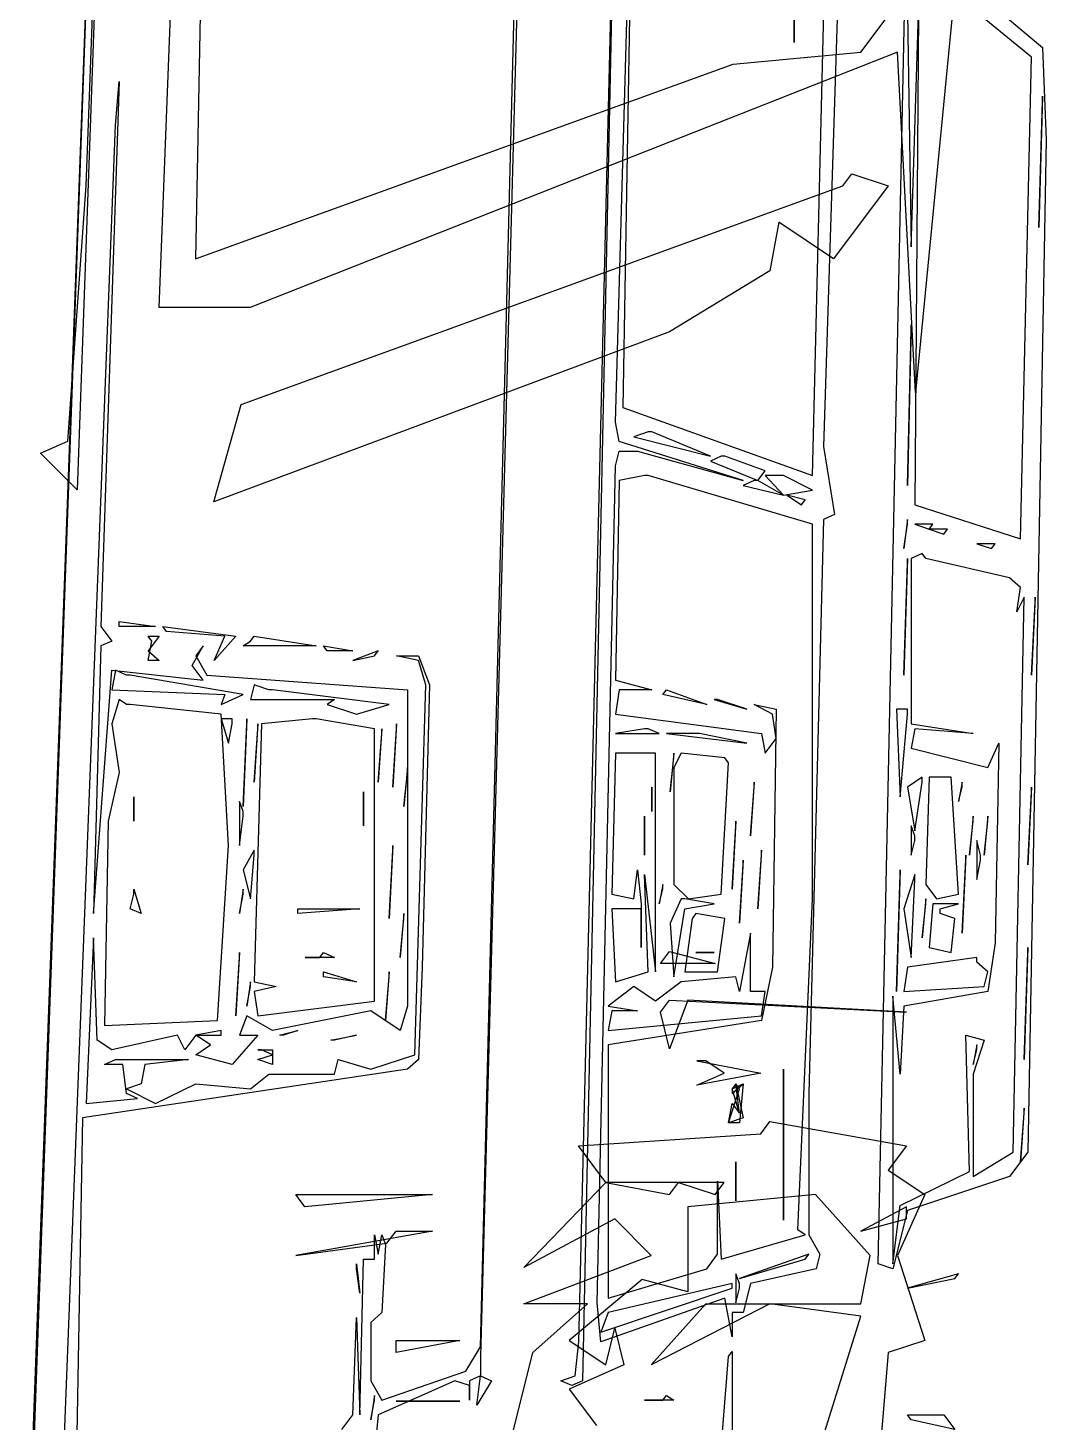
# Model space of a CAD drawing. Extents: x 10 to 24926, y 26 to 24942.
# Drawn here: x 88 to 2812, y 2480 to 6211 of the extents above; entities that cross this region are included whole.
import ezdxf

# ---------------------------------------------------------------- set-up
doc = ezdxf.new("R2010")
doc.units = 0

msp = doc.modelspace()

# ---------------------------------------------------------------- linework, layer by layer
for p, q in [((804.8487, 21072.4031, 1560.9187), (219.5042, 4975.4285, 7999.7086)), ((243.8936, 5788.407, 7674.5172), (804.8487, 21039.884, 1573.9264)), ((439.0084, 5463.2156, 7804.5938), (804.8487, 14861.2473, 4045.3811)), ((322.2656, 8437.5, 625), (87.8906, 1992.1875, 3203.125)), ((97.6562, 2317.7083, 3072.9167), (322.2656, 8424.4792, 630.2083)), ((585.3445, 8227.3426, 6698.943), (536.5658, 5593.2922, 7752.5631)), ((1425.7812, 7356.7708, 1057.2917), (1298.8281, 2656.25, 2937.5)), ((1298.8281, 2682.2917, 2927.0833), (1416.0156, 7330.7292, 1067.7083)), ((1669.9219, 7200.5208, 1119.7917), (1572.2656, 2591.1458, 2963.5417)), ((1562.5, 2695.3125, 2921.875), (1669.9219, 7187.5, 1125)), ((1660.1562, 5156.25, 1937.5), (1708.9844, 6875, 1250)), ((1708.9844, 6875, 1250), (1679.6875, 5195.3125, 1921.875)), ((2187.5, 5013.0208, 1994.7917), (2226.5625, 6614.5833, 1354.1667)), ((2265.625, 6627.6042, 1348.9583), (2216.7969, 5091.1458, 1963.5417)), ((2363.2812, 2903.6458, 2838.5417), (2441.4062, 6601.5625, 1359.375)), ((2460.9375, 6445.3125, 1421.875), (2802.7344, 6158.8542, 1536.4583)), ((2773.4375, 6132.8125, 1546.875), (2470.7031, 6380.2083, 1447.9167)), ((2138.6719, 6354.1667, 1458.3333), (2138.6719, 6171.875, 1531.25)), ((2138.6719, 6171.875, 1531.25), (2138.6719, 6341.1458, 1463.5417)), ((2316.9888, 6146.1176, 7531.433), (2390.1568, 6243.675, 7492.41)), ((2441.4062, 6250, 1500), (2451.1719, 5625, 1750)), ((2451.1719, 5625, 1750), (2470.7031, 6250, 1500)), ((2470.7031, 6250, 1500), (2460.9375, 4934.8958, 2026.0417)), ((2560.8823, 6243.675, 7492.41), (2463.3249, 5235.5816, 7895.6473)), ((2802.7344, 6158.8542, 1536.4583), (2812.5, 5911.4583, 1635.4167)), ((2414.5462, 6146.1176, 7531.433), (682.902, 5463.2156, 7804.5938)), ((1975.5378, 6113.5984, 7544.4406), (2316.9888, 6146.1176, 7531.433)), ((2463.3249, 5235.5816, 7895.6473), (2414.5462, 6146.1176, 7531.433)), ((2744.1406, 4843.75, 2062.5), (2773.4375, 6132.8125, 1546.875)), ((536.5658, 5593.2922, 7752.5631), (1975.5378, 6113.5984, 7544.4406)), ((332.0312, 6067.7083, 1572.9167), (283.2031, 4609.375, 2156.25)), ((322.2656, 5950.5208, 1619.7917), (332.0312, 6067.7083, 1572.9167)), ((2802.7344, 6028.6458, 1588.5417), (2792.9688, 5677.0833, 1729.1667)), ((2792.9688, 5677.0833, 1729.1667), (2802.7344, 6015.625, 1593.75)), ((2802.7344, 6015.625, 1593.75), (2802.7344, 6028.6458, 1588.5417)), ((175.7812, 2187.5, 3125), (322.2656, 5950.5208, 1619.7917)), ((2812.5, 5911.4583, 1635.4167), (2763.6719, 3203.125, 2718.75)), ((2268.2101, 5788.407, 7674.5172), (2292.5994, 5820.9262, 7661.5095)), ((2292.5994, 5820.9262, 7661.5095), (2390.1568, 5788.407, 7674.5172)), ((195.1148, 5105.5051, 7947.678), (243.8936, 5788.407, 7674.5172)), ((658.5126, 5203.0625, 7908.655), (2268.2101, 5788.407, 7674.5172)), ((2390.1568, 5788.407, 7674.5172), (2243.8207, 5593.2922, 7752.5631)), ((2097.4846, 5690.8496, 7713.5402), (2073.0952, 5560.773, 7765.5708)), ((2243.8207, 5593.2922, 7752.5631), (2097.4846, 5690.8496, 7713.5402)), ((2073.0952, 5560.773, 7765.5708), (1804.8123, 5398.1773, 7830.6091)), ((682.902, 5463.2156, 7804.5938), (439.0084, 5463.2156, 7804.5938)), ((2451.1719, 5416.6667, 1833.3333), (2441.4062, 4986.9792, 2005.2083)), ((2451.1719, 5403.6458, 1838.5417), (2451.1719, 5416.6667, 1833.3333)), ((1804.8123, 5398.1773, 7830.6091), (585.3445, 4942.9094, 8012.7162)), ((2441.4062, 4986.9792, 2005.2083), (2451.1719, 5403.6458, 1838.5417)), ((585.3445, 4942.9094, 8012.7162), (658.5126, 5203.0625, 7908.655)), ((1679.6875, 5195.3125, 1921.875), (2187.5, 5013.0208, 1994.7917)), ((1669.9219, 5104.1667, 1958.3333), (1660.1562, 5156.25, 1937.5)), ((1748.0469, 5130.2083, 1947.9167), (1708.9844, 5117.1875, 1953.125)), ((1708.9844, 5117.1875, 1953.125), (1914.0625, 5065.1042, 1973.9583)), ((1757.8125, 5130.2083, 1947.9167), (1748.0469, 5130.2083, 1947.9167)), ((1914.0625, 5065.1042, 1973.9583), (1757.8125, 5130.2083, 1947.9167)), ((121.9468, 5072.9859, 7960.6856), (195.1148, 5105.5051, 7947.678)), ((1660.1562, 5039.0625, 1984.375), (1669.9219, 5078.125, 1968.75)), ((2001.9531, 5000, 2000), (1669.9219, 5104.1667, 1958.3333)), ((1669.9219, 5078.125, 1968.75), (1718.75, 5078.125, 1968.75)), ((1718.75, 5078.125, 1968.75), (2001.9531, 5000, 2000)), ((2216.7969, 5091.1458, 1963.5417), (2246.0938, 4908.8542, 2036.4583)), ((219.5042, 4975.4285, 7999.7086), (121.9468, 5072.9859, 7960.6856)), ((1611.3281, 2799.4792, 2880.2083), (1660.1562, 5039.0625, 1984.375)), ((1943.3594, 5065.1042, 1973.9583), (1914.0625, 5052.0833, 1979.1667)), ((1914.0625, 5052.0833, 1979.1667), (2041.0156, 5000, 2000)), ((1953.125, 5065.1042, 1973.9583), (1943.3594, 5065.1042, 1973.9583)), ((2060.5469, 5026.0417, 1989.5833), (1953.125, 5065.1042, 1973.9583)), ((1669.9219, 5000, 2000), (1660.1562, 4466.1458, 2213.5417)), ((1738.2812, 5013.0208, 1994.7917), (1669.9219, 5000, 2000)), ((1748.0469, 5013.0208, 1994.7917), (1738.2812, 5013.0208, 1994.7917)), ((2187.5, 4882.8125, 2046.875), (1748.0469, 5013.0208, 1994.7917)), ((2031.25, 5000, 2000), (2001.9531, 4986.9792, 2005.2083)), ((2041.0156, 5000, 2000), (2031.25, 5000, 2000)), ((2041.0156, 5000, 2000), (2060.5469, 5026.0417, 1989.5833)), ((2109.375, 4960.9375, 2015.625), (2041.0156, 5000, 2000)), ((2099.6094, 5013.0208, 1994.7917), (2060.5469, 5013.0208, 1994.7917)), ((2060.5469, 5013.0208, 1994.7917), (2109.375, 4960.9375, 2015.625)), ((2109.375, 5013.0208, 1994.7917), (2099.6094, 5013.0208, 1994.7917)), ((2187.5, 4973.9583, 2010.4167), (2109.375, 5013.0208, 1994.7917)), ((2001.9531, 4986.9792, 2005.2083), (2109.375, 4960.9375, 2015.625)), ((2109.375, 4960.9375, 2015.625), (2187.5, 4973.9583, 2010.4167)), ((2167.9688, 4947.9167, 2020.8333), (2119.1406, 4960.9375, 2015.625)), ((2119.1406, 4960.9375, 2015.625), (2158.2031, 4934.8958, 2026.0417)), ((2158.2031, 4934.8958, 2026.0417), (2167.9688, 4947.9167, 2020.8333)), ((2460.9375, 4934.8958, 2026.0417), (2744.1406, 4843.75, 2062.5)), ((2216.7969, 4895.8333, 2041.6667), (2177.7344, 3359.375, 2656.25)), ((2246.0938, 4908.8542, 2036.4583), (2216.7969, 4895.8333, 2041.6667)), ((2441.4062, 4895.8333, 2041.6667), (2431.6406, 4817.7083, 2072.9167)), ((2441.4062, 4882.8125, 2046.875), (2441.4062, 4895.8333, 2041.6667)), ((2187.5, 3880.2083, 2447.9167), (2187.5, 4882.8125, 2046.875)), ((2431.6406, 4817.7083, 2072.9167), (2441.4062, 4882.8125, 2046.875)), ((2509.7656, 4882.8125, 2046.875), (2460.9375, 4882.8125, 2046.875)), ((2460.9375, 4882.8125, 2046.875), (2500, 4869.7917, 2052.0833)), ((2500, 4869.7917, 2052.0833), (2509.7656, 4882.8125, 2046.875)), ((2548.8281, 4869.7917, 2052.0833), (2500, 4869.7917, 2052.0833)), ((2500, 4869.7917, 2052.0833), (2539.0625, 4856.7708, 2057.2917)), ((2539.0625, 4856.7708, 2057.2917), (2548.8281, 4869.7917, 2052.0833)), ((2675.7812, 4830.7292, 2067.7083), (2626.9531, 4830.7292, 2067.7083)), ((2626.9531, 4830.7292, 2067.7083), (2666.0156, 4817.7083, 2072.9167)), ((2666.0156, 4817.7083, 2072.9167), (2675.7812, 4830.7292, 2067.7083)), ((2441.4062, 4791.6667, 2083.3333), (2431.6406, 4479.1667, 2208.3333)), ((2431.6406, 4479.1667, 2208.3333), (2441.4062, 4778.6458, 2088.5417)), ((2441.4062, 4778.6458, 2088.5417), (2441.4062, 4791.6667, 2083.3333)), ((2480.4688, 4804.6875, 2078.125), (2451.1719, 4791.6667, 2083.3333)), ((2451.1719, 4791.6667, 2083.3333), (2451.1719, 4348.9583, 2260.4167)), ((2490.2344, 4791.6667, 2083.3333), (2480.4688, 4804.6875, 2078.125)), ((2714.8438, 4739.5833, 2104.1667), (2490.2344, 4791.6667, 2083.3333)), ((2744.1406, 4713.5417, 2114.5833), (2714.8438, 4739.5833, 2104.1667)), ((2734.375, 4648.4375, 2140.625), (2744.1406, 4713.5417, 2114.5833)), ((2724.6094, 3203.125, 2718.75), (2753.9062, 4687.5, 2125)), ((2753.9062, 4687.5, 2125), (2734.375, 4648.4375, 2140.625)), ((2783.2031, 4687.5, 2125), (2773.4375, 4479.1667, 2208.3333)), ((2773.4375, 4479.1667, 2208.3333), (2783.2031, 4674.4792, 2130.2083)), ((2783.2031, 4674.4792, 2130.2083), (2783.2031, 4687.5, 2125)), ((283.2031, 4609.375, 2156.25), (312.5, 4570.3125, 2171.875)), ((332.0312, 4622.3958, 2151.0417), (429.6875, 4609.375, 2156.25)), ((332.0312, 4609.375, 2156.25), (332.0312, 4622.3958, 2151.0417)), ((429.6875, 4609.375, 2156.25), (332.0312, 4609.375, 2156.25)), ((449.2188, 4609.375, 2156.25), (644.5312, 4583.3333, 2166.6667)), ((458.9844, 4596.3542, 2161.4583), (449.2188, 4609.375, 2156.25)), ((615.2344, 4583.3333, 2166.6667), (458.9844, 4596.3542, 2161.4583)), ((283.2031, 4557.2917, 2177.0833), (263.6719, 3841.1458, 2463.5417)), ((312.5, 4570.3125, 2171.875), (283.2031, 4557.2917, 2177.0833)), ((410.1562, 4583.3333, 2166.6667), (439.4531, 4583.3333, 2166.6667)), ((439.4531, 4583.3333, 2166.6667), (410.1562, 4544.2708, 2182.2917)), ((419.9219, 4570.3125, 2171.875), (410.1562, 4583.3333, 2166.6667)), ((410.1562, 4518.2292, 2192.7083), (419.9219, 4570.3125, 2171.875)), ((527.3438, 4505.2083, 2197.9167), (556.6406, 4557.2917, 2177.0833)), ((556.6406, 4557.2917, 2177.0833), (537.1094, 4531.25, 2187.5)), ((644.5312, 4583.3333, 2166.6667), (585.9375, 4518.2292, 2192.7083)), ((585.9375, 4518.2292, 2192.7083), (615.2344, 4583.3333, 2166.6667)), ((664.0625, 4557.2917, 2177.0833), (683.5938, 4570.3125, 2171.875)), ((859.375, 4557.2917, 2177.0833), (664.0625, 4557.2917, 2177.0833)), ((683.5938, 4570.3125, 2171.875), (693.3594, 4583.3333, 2166.6667)), ((693.3594, 4583.3333, 2166.6667), (859.375, 4557.2917, 2177.0833)), ((878.9062, 4557.2917, 2177.0833), (957.0312, 4544.2708, 2182.2917)), ((888.6719, 4544.2708, 2182.2917), (878.9062, 4557.2917, 2177.0833)), ((410.1562, 4544.2708, 2182.2917), (439.4531, 4518.2292, 2192.7083)), ((439.4531, 4518.2292, 2192.7083), (410.1562, 4518.2292, 2192.7083)), ((537.1094, 4531.25, 2187.5), (566.4062, 4479.1667, 2208.3333)), ((957.0312, 4544.2708, 2182.2917), (888.6719, 4544.2708, 2182.2917)), ((1025.3906, 4544.2708, 2182.2917), (957.0312, 4518.2292, 2192.7083)), ((957.0312, 4518.2292, 2192.7083), (1015.625, 4531.25, 2187.5)), ((1015.625, 4531.25, 2187.5), (1025.3906, 4544.2708, 2182.2917)), ((1132.8125, 4518.2292, 2192.7083), (1074.2188, 4531.25, 2187.5)), ((1074.2188, 4531.25, 2187.5), (1132.8125, 4531.25, 2187.5)), ((1132.8125, 4531.25, 2187.5), (1162.1094, 4453.125, 2218.75)), ((1152.3438, 4453.125, 2218.75), (1132.8125, 4518.2292, 2192.7083)), ((263.6719, 3841.1458, 2463.5417), (312.5, 4492.1875, 2203.125)), ((312.5, 4492.1875, 2203.125), (556.6406, 4466.1458, 2213.5417)), ((322.2656, 4492.1875, 2203.125), (312.5, 4440.1042, 2223.9583)), ((351.5625, 4479.1667, 2208.3333), (322.2656, 4492.1875, 2203.125)), ((361.3281, 4479.1667, 2208.3333), (351.5625, 4479.1667, 2208.3333)), ((664.0625, 4427.0833, 2229.1667), (361.3281, 4479.1667, 2208.3333)), ((556.6406, 4466.1458, 2213.5417), (527.3438, 4505.2083, 2197.9167)), ((566.4062, 4479.1667, 2208.3333), (1103.5156, 4440.1042, 2223.9583)), ((312.5, 4440.1042, 2223.9583), (615.2344, 4427.0833, 2229.1667)), ((693.3594, 4453.125, 2218.75), (683.5938, 4414.0625, 2234.375)), ((732.4219, 4440.1042, 2223.9583), (693.3594, 4453.125, 2218.75)), ((742.1875, 4440.1042, 2223.9583), (732.4219, 4440.1042, 2223.9583)), ((1054.6875, 4401.0417, 2239.5833), (742.1875, 4440.1042, 2223.9583)), ((1103.5156, 4440.1042, 2223.9583), (1103.5156, 3593.75, 2562.5)), ((1123.0469, 3463.5417, 2614.5833), (1152.3438, 4453.125, 2218.75)), ((1162.1094, 4453.125, 2218.75), (1142.5781, 3697.9167, 2520.8333)), ((1660.1562, 4466.1458, 2213.5417), (1757.8125, 4440.1042, 2223.9583)), ((1669.9219, 4440.1042, 2223.9583), (1660.1562, 4375, 2250)), ((1757.8125, 4440.1042, 2223.9583), (1669.9219, 4440.1042, 2223.9583)), ((1787.1094, 4427.0833, 2229.1667), (1796.875, 4440.1042, 2223.9583)), ((1796.875, 4440.1042, 2223.9583), (1904.2969, 4401.0417, 2239.5833)), ((332.0312, 4414.0625, 2234.375), (312.5, 4348.9583, 2260.4167)), ((351.5625, 4401.0417, 2239.5833), (332.0312, 4414.0625, 2234.375)), ((615.2344, 4427.0833, 2229.1667), (605.4688, 4401.0417, 2239.5833)), ((605.4688, 4401.0417, 2239.5833), (664.0625, 4427.0833, 2229.1667)), ((683.5938, 4414.0625, 2234.375), (908.2031, 4414.0625, 2234.375)), ((908.2031, 4414.0625, 2234.375), (888.6719, 4401.0417, 2239.5833)), ((1904.2969, 4401.0417, 2239.5833), (1787.1094, 4427.0833, 2229.1667)), ((1923.8281, 4414.0625, 2234.375), (2011.7188, 4388.0208, 2244.7917)), ((1933.5938, 4414.0625, 2234.375), (1923.8281, 4414.0625, 2234.375)), ((2011.7188, 4388.0208, 2244.7917), (1933.5938, 4414.0625, 2234.375)), ((361.3281, 4401.0417, 2239.5833), (351.5625, 4401.0417, 2239.5833)), ((605.4688, 4375, 2250), (361.3281, 4401.0417, 2239.5833)), ((625, 4023.4375, 2390.625), (605.4688, 4375, 2250)), ((888.6719, 4401.0417, 2239.5833), (966.7969, 4375, 2250)), ((966.7969, 4375, 2250), (1054.6875, 4401.0417, 2239.5833)), ((1660.1562, 4375, 2250), (2050.7812, 4322.9167, 2270.8333)), ((2080.0781, 4375, 2250), (2031.25, 4401.0417, 2239.5833)), ((2031.25, 4401.0417, 2239.5833), (2089.8438, 4388.0208, 2244.7917)), ((2089.8438, 4388.0208, 2244.7917), (2080.0781, 3697.9167, 2520.8333)), ((2089.8438, 4309.8958, 2276.0417), (2080.0781, 4375, 2250)), ((2441.4062, 4388.0208, 2244.7917), (2412.1094, 4388.0208, 2244.7917)), ((2412.1094, 4388.0208, 2244.7917), (2421.875, 4153.6458, 2338.5417)), ((2421.875, 4153.6458, 2338.5417), (2441.4062, 4375, 2250)), ((2441.4062, 4375, 2250), (2441.4062, 4388.0208, 2244.7917)), ((312.5, 4348.9583, 2260.4167), (332.0312, 4218.75, 2312.5)), ((634.7656, 4361.9792, 2255.2083), (605.4688, 4361.9792, 2255.2083)), ((605.4688, 4361.9792, 2255.2083), (625, 4296.875, 2281.25)), ((625, 4296.875, 2281.25), (634.7656, 4348.9583, 2260.4167)), ((634.7656, 4348.9583, 2260.4167), (634.7656, 4361.9792, 2255.2083)), ((673.8281, 4361.9792, 2255.2083), (664.0625, 4127.6042, 2348.9583)), ((664.0625, 4127.6042, 2348.9583), (673.8281, 4348.9583, 2260.4167)), ((673.8281, 4348.9583, 2260.4167), (673.8281, 4361.9792, 2255.2083)), ((712.8906, 4348.9583, 2260.4167), (693.3594, 3658.8542, 2536.4583)), ((703.125, 4348.9583, 2260.4167), (693.3594, 4192.7083, 2322.9167)), ((693.3594, 4192.7083, 2322.9167), (703.125, 4335.9375, 2265.625)), ((703.125, 4335.9375, 2265.625), (703.125, 4348.9583, 2260.4167)), ((849.6094, 4361.9792, 2255.2083), (712.8906, 4348.9583, 2260.4167)), ((859.375, 4361.9792, 2255.2083), (849.6094, 4361.9792, 2255.2083)), ((1015.625, 4335.9375, 2265.625), (859.375, 4361.9792, 2255.2083)), ((1015.625, 3606.7708, 2557.2917), (1015.625, 4335.9375, 2265.625)), ((1035.1562, 4335.9375, 2265.625), (1025.3906, 4192.7083, 2322.9167)), ((1035.1562, 4322.9167, 2270.8333), (1035.1562, 4335.9375, 2265.625)), ((1074.2188, 4348.9583, 2260.4167), (1064.4531, 4179.6875, 2328.125)), ((1064.4531, 4179.6875, 2328.125), (1074.2188, 4335.9375, 2265.625)), ((1074.2188, 4335.9375, 2265.625), (1074.2188, 4348.9583, 2260.4167)), ((1738.2812, 4335.9375, 2265.625), (1660.1562, 4322.9167, 2270.8333)), ((1748.0469, 4335.9375, 2265.625), (1738.2812, 4335.9375, 2265.625)), ((1777.3438, 4322.9167, 2270.8333), (1748.0469, 4335.9375, 2265.625)), ((2451.1719, 4348.9583, 2260.4167), (2617.1875, 4322.9167, 2270.8333)), ((2460.9375, 4335.9375, 2265.625), (2451.1719, 4283.8542, 2286.4583)), ((2617.1875, 4322.9167, 2270.8333), (2460.9375, 4335.9375, 2265.625)), ((1025.3906, 4192.7083, 2322.9167), (1035.1562, 4322.9167, 2270.8333)), ((1660.1562, 4322.9167, 2270.8333), (1777.3438, 4322.9167, 2270.8333)), ((1875, 4322.9167, 2270.8333), (1796.875, 4322.9167, 2270.8333)), ((1796.875, 4322.9167, 2270.8333), (2011.7188, 4296.875, 2281.25)), ((1884.7656, 4322.9167, 2270.8333), (1875, 4322.9167, 2270.8333)), ((2011.7188, 4296.875, 2281.25), (1884.7656, 4322.9167, 2270.8333)), ((2050.7812, 4322.9167, 2270.8333), (2060.5469, 4270.8333, 2291.6667)), ((2060.5469, 4270.8333, 2291.6667), (2089.8438, 4309.8958, 2276.0417)), ((2656.25, 4231.7708, 2307.2917), (2685.5469, 4296.875, 2281.25)), ((2685.5469, 4296.875, 2281.25), (2675.7812, 3763.0208, 2494.7917)), ((1660.1562, 4270.8333, 2291.6667), (1650.3906, 3893.2292, 2442.7083)), ((1757.8125, 4270.8333, 2291.6667), (1660.1562, 4270.8333, 2291.6667)), ((1767.5781, 4270.8333, 2291.6667), (1757.8125, 4270.8333, 2291.6667)), ((1767.5781, 3684.8958, 2526.0417), (1767.5781, 4270.8333, 2291.6667)), ((1816.4062, 4270.8333, 2291.6667), (1806.6406, 4166.6667, 2333.3333)), ((1806.6406, 4166.6667, 2333.3333), (1816.4062, 4257.8125, 2296.875)), ((1816.4062, 4257.8125, 2296.875), (1816.4062, 4270.8333, 2291.6667)), ((1835.9375, 4270.8333, 2291.6667), (1816.4062, 4231.7708, 2307.2917)), ((1953.125, 4257.8125, 2296.875), (1835.9375, 4270.8333, 2291.6667)), ((1962.8906, 4244.7917, 2302.0833), (1953.125, 4257.8125, 2296.875)), ((2451.1719, 4283.8542, 2286.4583), (2656.25, 4231.7708, 2307.2917)), ((332.0312, 4218.75, 2312.5), (302.7344, 4088.5417, 2364.5833)), ((1103.5156, 4231.7708, 2307.2917), (1093.75, 4127.6042, 2348.9583)), ((1093.75, 4127.6042, 2348.9583), (1103.5156, 4218.75, 2312.5)), ((1103.5156, 4218.75, 2312.5), (1103.5156, 4231.7708, 2307.2917)), ((1816.4062, 4231.7708, 2307.2917), (1816.4062, 3919.2708, 2432.2917)), ((1943.3594, 3893.2292, 2442.7083), (1962.8906, 4244.7917, 2302.0833)), ((1757.8125, 4179.6875, 2328.125), (1757.8125, 4114.5833, 2354.1667)), ((1757.8125, 4166.6667, 2333.3333), (1757.8125, 4179.6875, 2328.125)), ((2031.25, 4192.7083, 2322.9167), (2021.4844, 4049.4792, 2380.2083)), ((2021.4844, 4049.4792, 2380.2083), (2031.25, 4179.6875, 2328.125)), ((2031.25, 4179.6875, 2328.125), (2031.25, 4192.7083, 2322.9167)), ((2480.4688, 4205.7292, 2317.7083), (2441.4062, 4179.6875, 2328.125)), ((2441.4062, 4179.6875, 2328.125), (2460.9375, 4062.5, 2375)), ((2460.9375, 4062.5, 2375), (2480.4688, 4192.7083, 2322.9167)), ((2480.4688, 4192.7083, 2322.9167), (2480.4688, 4205.7292, 2317.7083)), ((2500, 4205.7292, 2317.7083), (2490.2344, 3919.2708, 2432.2917)), ((2548.8281, 4205.7292, 2317.7083), (2500, 4205.7292, 2317.7083)), ((2558.5938, 4205.7292, 2317.7083), (2548.8281, 4205.7292, 2317.7083)), ((2578.125, 3893.2292, 2442.7083), (2558.5938, 4205.7292, 2317.7083)), ((2587.8906, 4192.7083, 2322.9167), (2578.125, 4140.625, 2343.75)), ((2578.125, 4140.625, 2343.75), (2587.8906, 4179.6875, 2328.125)), ((2587.8906, 4179.6875, 2328.125), (2587.8906, 4192.7083, 2322.9167)), ((2773.4375, 4179.6875, 2328.125), (2763.6719, 3971.3542, 2411.4583)), ((2773.4375, 4166.6667, 2333.3333), (2773.4375, 4179.6875, 2328.125)), ((371.0938, 4153.6458, 2338.5417), (371.0938, 4088.5417, 2364.5833)), ((371.0938, 4140.625, 2343.75), (371.0938, 4153.6458, 2338.5417)), ((986.3281, 4166.6667, 2333.3333), (986.3281, 4075.5208, 2369.7917)), ((986.3281, 4153.6458, 2338.5417), (986.3281, 4166.6667, 2333.3333)), ((986.3281, 4075.5208, 2369.7917), (986.3281, 4153.6458, 2338.5417)), ((1757.8125, 4114.5833, 2354.1667), (1757.8125, 4166.6667, 2333.3333)), ((2763.6719, 3971.3542, 2411.4583), (2773.4375, 4166.6667, 2333.3333)), ((371.0938, 4088.5417, 2364.5833), (371.0938, 4140.625, 2343.75)), ((664.0625, 4114.5833, 2354.1667), (654.2969, 4140.625, 2343.75)), ((654.2969, 4140.625, 2343.75), (654.2969, 4023.4375, 2390.625)), ((664.0625, 4101.5625, 2359.375), (664.0625, 4114.5833, 2354.1667)), ((302.7344, 4088.5417, 2364.5833), (292.9688, 3541.6667, 2583.3333)), ((654.2969, 4023.4375, 2390.625), (664.0625, 4101.5625, 2359.375)), ((1738.2812, 4101.5625, 2359.375), (1738.2812, 3997.3958, 2401.0417)), ((1738.2812, 4088.5417, 2364.5833), (1738.2812, 4101.5625, 2359.375)), ((1738.2812, 3997.3958, 2401.0417), (1738.2812, 4088.5417, 2364.5833)), ((1982.4219, 4088.5417, 2364.5833), (1972.6562, 3906.25, 2437.5)), ((1972.6562, 3906.25, 2437.5), (1982.4219, 4075.5208, 2369.7917)), ((1982.4219, 4075.5208, 2369.7917), (1982.4219, 4088.5417, 2364.5833)), ((2460.9375, 4049.4792, 2380.2083), (2451.1719, 4075.5208, 2369.7917)), ((2451.1719, 4075.5208, 2369.7917), (2451.1719, 3997.3958, 2401.0417)), ((2617.1875, 4101.5625, 2359.375), (2607.4219, 3997.3958, 2401.0417)), ((2607.4219, 3997.3958, 2401.0417), (2617.1875, 4088.5417, 2364.5833)), ((2617.1875, 4088.5417, 2364.5833), (2617.1875, 4101.5625, 2359.375)), ((2656.25, 4101.5625, 2359.375), (2646.4844, 3997.3958, 2401.0417)), ((2646.4844, 3997.3958, 2401.0417), (2656.25, 4088.5417, 2364.5833)), ((2656.25, 4088.5417, 2364.5833), (2656.25, 4101.5625, 2359.375)), ((2451.1719, 3997.3958, 2401.0417), (2460.9375, 4036.4583, 2385.4167)), ((2460.9375, 4036.4583, 2385.4167), (2460.9375, 4049.4792, 2380.2083)), ((2636.7188, 3997.3958, 2401.0417), (2626.9531, 4036.4583, 2385.4167)), ((2626.9531, 4036.4583, 2385.4167), (2626.9531, 3932.2917, 2427.0833)), ((595.7031, 3554.6875, 2578.125), (625, 4023.4375, 2390.625)), ((693.3594, 4010.4167, 2395.8333), (664.0625, 3958.3333, 2416.6667)), ((683.5938, 3880.2083, 2447.9167), (693.3594, 3997.3958, 2401.0417)), ((693.3594, 3997.3958, 2401.0417), (693.3594, 4010.4167, 2395.8333)), ((1064.4531, 4023.4375, 2390.625), (1054.6875, 3828.125, 2468.75)), ((1054.6875, 3828.125, 2468.75), (1064.4531, 4010.4167, 2395.8333)), ((1064.4531, 4010.4167, 2395.8333), (1064.4531, 4023.4375, 2390.625)), ((2050.7812, 4010.4167, 2395.8333), (2041.0156, 3854.1667, 2458.3333)), ((2041.0156, 3854.1667, 2458.3333), (2050.7812, 3997.3958, 2401.0417)), ((2050.7812, 3997.3958, 2401.0417), (2050.7812, 4010.4167, 2395.8333)), ((2597.6562, 3997.3958, 2401.0417), (2587.8906, 3789.0625, 2484.375)), ((2597.6562, 3984.375, 2406.25), (2597.6562, 3997.3958, 2401.0417)), ((2636.7188, 3984.375, 2406.25), (2636.7188, 3997.3958, 2401.0417)), ((664.0625, 3958.3333, 2416.6667), (683.5938, 3880.2083, 2447.9167)), ((1708.9844, 3880.2083, 2447.9167), (1718.75, 3958.3333, 2416.6667)), ((1718.75, 3958.3333, 2416.6667), (1728.5156, 3867.1875, 2453.125)), ((2001.9531, 3984.375, 2406.25), (1992.1875, 3815.1042, 2473.9583)), ((1992.1875, 3815.1042, 2473.9583), (2001.9531, 3971.3542, 2411.4583)), ((2001.9531, 3971.3542, 2411.4583), (2001.9531, 3984.375, 2406.25)), ((2421.875, 3958.3333, 2416.6667), (2412.1094, 3632.8125, 2546.875)), ((2421.875, 3945.3125, 2421.875), (2421.875, 3958.3333, 2416.6667)), ((2587.8906, 3789.0625, 2484.375), (2597.6562, 3984.375, 2406.25)), ((2626.9531, 3932.2917, 2427.0833), (2636.7188, 3984.375, 2406.25)), ((1748.0469, 3684.8958, 2526.0417), (1738.2812, 3945.3125, 2421.875)), ((1738.2812, 3945.3125, 2421.875), (1767.5781, 3684.8958, 2526.0417)), ((1787.1094, 3919.2708, 2432.2917), (1777.3438, 3867.1875, 2453.125)), ((1787.1094, 3906.25, 2437.5), (1787.1094, 3919.2708, 2432.2917)), ((1816.4062, 3919.2708, 2432.2917), (1855.4688, 3880.2083, 2447.9167)), ((2412.1094, 3632.8125, 2546.875), (2421.875, 3945.3125, 2421.875)), ((2460.9375, 3945.3125, 2421.875), (2431.6406, 3854.1667, 2458.3333)), ((2451.1719, 3723.9583, 2510.4167), (2460.9375, 3932.2917, 2427.0833)), ((2460.9375, 3932.2917, 2427.0833), (2460.9375, 3945.3125, 2421.875)), ((2490.2344, 3919.2708, 2432.2917), (2519.5312, 3880.2083, 2447.9167)), ((361.3281, 3854.1667, 2458.3333), (371.0938, 3893.2292, 2442.7083)), ((371.0938, 3906.25, 2437.5), (390.625, 3841.1458, 2463.5417)), ((371.0938, 3893.2292, 2442.7083), (371.0938, 3906.25, 2437.5)), ((664.0625, 3906.25, 2437.5), (654.2969, 3841.1458, 2463.5417)), ((654.2969, 3841.1458, 2463.5417), (664.0625, 3893.2292, 2442.7083)), ((664.0625, 3893.2292, 2442.7083), (664.0625, 3906.25, 2437.5)), ((1650.3906, 3893.2292, 2442.7083), (1708.9844, 3880.2083, 2447.9167)), ((1777.3438, 3867.1875, 2453.125), (1787.1094, 3906.25, 2437.5)), ((1835.9375, 3880.2083, 2447.9167), (1806.6406, 3815.1042, 2473.9583)), ((1845.7031, 3880.2083, 2447.9167), (1835.9375, 3880.2083, 2447.9167)), ((1923.8281, 3867.1875, 2453.125), (1845.7031, 3880.2083, 2447.9167)), ((1855.4688, 3880.2083, 2447.9167), (1943.3594, 3893.2292, 2442.7083)), ((2148.4375, 2994.7917, 2802.0833), (2187.5, 3880.2083, 2447.9167)), ((2490.2344, 3880.2083, 2447.9167), (2480.4688, 3776.0417, 2489.5833)), ((2490.2344, 3867.1875, 2453.125), (2490.2344, 3880.2083, 2447.9167)), ((2519.5312, 3880.2083, 2447.9167), (2578.125, 3893.2292, 2442.7083)), ((390.625, 3841.1458, 2463.5417), (361.3281, 3854.1667, 2458.3333)), ((810.5469, 3854.1667, 2458.3333), (976.5625, 3854.1667, 2458.3333)), ((976.5625, 3854.1667, 2458.3333), (810.5469, 3841.1458, 2463.5417)), ((810.5469, 3841.1458, 2463.5417), (810.5469, 3854.1667, 2458.3333)), ((1728.5156, 3854.1667, 2458.3333), (1650.3906, 3854.1667, 2458.3333)), ((1650.3906, 3854.1667, 2458.3333), (1660.1562, 3658.8542, 2536.4583)), ((1728.5156, 3867.1875, 2453.125), (1728.5156, 3750, 2500)), ((1728.5156, 3750, 2500), (1728.5156, 3854.1667, 2458.3333)), ((1816.4062, 3671.875, 2531.25), (1845.7031, 3854.1667, 2458.3333)), ((1845.7031, 3854.1667, 2458.3333), (1923.8281, 3867.1875, 2453.125)), ((2431.6406, 3854.1667, 2458.3333), (2451.1719, 3723.9583, 2510.4167)), ((2480.4688, 3776.0417, 2489.5833), (2490.2344, 3867.1875, 2453.125)), ((2509.7656, 3867.1875, 2453.125), (2500, 3750, 2500)), ((2578.125, 3867.1875, 2453.125), (2509.7656, 3867.1875, 2453.125)), ((2529.2969, 3854.1667, 2458.3333), (2578.125, 3867.1875, 2453.125)), ((2529.2969, 3841.1458, 2463.5417), (2529.2969, 3854.1667, 2458.3333)), ((1093.75, 3841.1458, 2463.5417), (1083.9844, 3723.9583, 2510.4167)), ((1083.9844, 3723.9583, 2510.4167), (1093.75, 3828.125, 2468.75)), ((1093.75, 3828.125, 2468.75), (1093.75, 3841.1458, 2463.5417)), ((1806.6406, 3815.1042, 2473.9583), (1816.4062, 3671.875, 2531.25)), ((1865.2344, 3828.125, 2468.75), (1845.7031, 3684.8958, 2526.0417)), ((1875, 3841.1458, 2463.5417), (1865.2344, 3828.125, 2468.75)), ((1953.125, 3828.125, 2468.75), (1875, 3841.1458, 2463.5417)), ((1933.5938, 3684.8958, 2526.0417), (1953.125, 3828.125, 2468.75)), ((2568.3594, 3828.125, 2468.75), (2529.2969, 3841.1458, 2463.5417)), ((2558.5938, 3736.9792, 2505.2083), (2568.3594, 3828.125, 2468.75)), ((263.6719, 3776.0417, 2489.5833), (244.1406, 3333.3333, 2666.6667)), ((273.4375, 3502.6042, 2598.9583), (263.6719, 3776.0417, 2489.5833)), ((2021.4844, 3789.0625, 2484.375), (1992.1875, 3632.8125, 2546.875)), ((2021.4844, 3776.0417, 2489.5833), (2021.4844, 3789.0625, 2484.375)), ((2021.4844, 3632.8125, 2546.875), (2021.4844, 3776.0417, 2489.5833)), ((654.2969, 3736.9792, 2505.2083), (644.5312, 3567.7083, 2572.9167)), ((654.2969, 3723.9583, 2510.4167), (654.2969, 3736.9792, 2505.2083)), ((869.1406, 3723.9583, 2510.4167), (878.9062, 3736.9792, 2505.2083)), ((878.9062, 3736.9792, 2505.2083), (908.2031, 3723.9583, 2510.4167)), ((1780.4229, 3707.182, 8507.0072), (1804.8123, 3739.7012, 8493.9995)), ((1804.8123, 3739.7012, 8493.9995), (1926.7591, 3707.182, 8507.0072)), ((1875, 3736.9792, 2505.2083), (1923.8281, 3736.9792, 2505.2083)), ((1884.7656, 3736.9792, 2505.2083), (1875, 3736.9792, 2505.2083)), ((1923.8281, 3736.9792, 2505.2083), (1884.7656, 3736.9792, 2505.2083)), ((2500, 3750, 2500), (2558.5938, 3736.9792, 2505.2083)), ((2675.7812, 3763.0208, 2494.7917), (2656.25, 3632.8125, 2546.875)), ((2763.6719, 3750, 2500), (2753.9062, 3450.5208, 2619.7917)), ((2753.9062, 3450.5208, 2619.7917), (2763.6719, 3736.9792, 2505.2083)), ((2763.6719, 3736.9792, 2505.2083), (2763.6719, 3750, 2500)), ((644.5312, 3567.7083, 2572.9167), (654.2969, 3723.9583, 2510.4167)), ((908.2031, 3723.9583, 2510.4167), (830.0781, 3723.9583, 2510.4167)), ((830.0781, 3723.9583, 2510.4167), (869.1406, 3723.9583, 2510.4167)), ((1142.5781, 3697.9167, 2520.8333), (1132.8125, 3450.5208, 2619.7917)), ((1926.7591, 3707.182, 8507.0072), (1780.4229, 3707.182, 8507.0072)), ((2080.0781, 3697.9167, 2520.8333), (2050.7812, 3554.6875, 2578.125)), ((2441.4062, 3697.9167, 2520.8333), (2431.6406, 3632.8125, 2546.875)), ((2626.9531, 3723.9583, 2510.4167), (2441.4062, 3697.9167, 2520.8333)), ((2626.9531, 3710.9375, 2515.625), (2626.9531, 3723.9583, 2510.4167)), ((2656.25, 3684.8958, 2526.0417), (2626.9531, 3710.9375, 2515.625)), ((683.5938, 3658.8542, 2536.4583), (673.8281, 3593.75, 2562.5)), ((683.5938, 3645.8333, 2541.6667), (683.5938, 3658.8542, 2536.4583)), ((693.3594, 3658.8542, 2536.4583), (751.9531, 3645.8333, 2541.6667)), ((878.9062, 3684.8958, 2526.0417), (966.7969, 3658.8542, 2536.4583)), ((878.9062, 3671.875, 2531.25), (878.9062, 3684.8958, 2526.0417)), ((966.7969, 3658.8542, 2536.4583), (878.9062, 3671.875, 2531.25)), ((1054.6875, 3684.8958, 2526.0417), (1044.9219, 3554.6875, 2578.125)), ((1044.9219, 3554.6875, 2578.125), (1054.6875, 3671.875, 2531.25)), ((1054.6875, 3671.875, 2531.25), (1054.6875, 3684.8958, 2526.0417)), ((1660.1562, 3658.8542, 2536.4583), (1748.0469, 3684.8958, 2526.0417)), ((1835.9375, 3658.8542, 2536.4583), (1767.5781, 3606.7708, 2557.2917)), ((1982.4219, 3671.875, 2531.25), (1835.9375, 3658.8542, 2536.4583)), ((1845.7031, 3684.8958, 2526.0417), (1933.5938, 3684.8958, 2526.0417)), ((1992.1875, 3632.8125, 2546.875), (1982.4219, 3671.875, 2531.25)), ((2646.4844, 3645.8333, 2541.6667), (2656.25, 3684.8958, 2526.0417)), ((673.8281, 3593.75, 2562.5), (683.5938, 3645.8333, 2541.6667)), ((751.9531, 3645.8333, 2541.6667), (693.3594, 3632.8125, 2546.875)), ((693.3594, 3632.8125, 2546.875), (703.125, 3567.7083, 2572.9167)), ((1708.9844, 3645.8333, 2541.6667), (1640.625, 3593.75, 2562.5)), ((1767.5781, 3606.7708, 2557.2917), (1708.9844, 3645.8333, 2541.6667)), ((2060.5469, 3632.8125, 2546.875), (2021.4844, 3632.8125, 2546.875)), ((2050.7812, 3567.7083, 2572.9167), (2060.5469, 3632.8125, 2546.875)), ((2421.875, 3411.4583, 2635.4167), (2402.3438, 3619.7917, 2552.0833)), ((2402.3438, 3619.7917, 2552.0833), (2402.3438, 2903.6458, 2838.5417)), ((2431.6406, 3632.8125, 2546.875), (2646.4844, 3645.8333, 2541.6667)), ((2656.25, 3632.8125, 2546.875), (2431.6406, 3593.75, 2562.5)), ((703.125, 3567.7083, 2572.9167), (1015.625, 3606.7708, 2557.2917)), ((1103.5156, 3593.75, 2562.5), (1083.9844, 3528.6458, 2588.5417)), ((1640.625, 3593.75, 2562.5), (1718.75, 3580.7292, 2567.7083)), ((1780.4229, 3577.1055, 8559.0378), (1804.8123, 3609.6246, 8546.0302)), ((1804.8123, 3609.6246, 8546.0302), (2438.9355, 3577.1055, 8559.0378)), ((1853.591, 3609.6246, 8546.0302), (1804.8123, 3479.548, 8598.0608)), ((2438.9355, 3577.1055, 8559.0378), (1853.591, 3609.6246, 8546.0302)), ((2431.6406, 3593.75, 2562.5), (2421.875, 3411.4583, 2635.4167)), ((292.9688, 3541.6667, 2583.3333), (595.7031, 3554.6875, 2578.125)), ((673.8281, 3567.7083, 2572.9167), (654.2969, 3515.625, 2593.75)), ((742.1875, 3528.6458, 2588.5417), (673.8281, 3567.7083, 2572.9167)), ((1005.8594, 3580.7292, 2567.7083), (742.1875, 3528.6458, 2588.5417)), ((1083.9844, 3528.6458, 2588.5417), (1005.8594, 3580.7292, 2567.7083)), ((1650.3906, 3580.7292, 2567.7083), (1640.625, 3528.6458, 2588.5417)), ((1640.625, 3528.6458, 2588.5417), (2050.7812, 3567.7083, 2572.9167)), ((2050.7812, 3554.6875, 2578.125), (1640.625, 3489.5833, 2604.1667)), ((1718.75, 3580.7292, 2567.7083), (1650.3906, 3580.7292, 2567.7083)), ((1804.8123, 3479.548, 8598.0608), (1780.4229, 3577.1055, 8559.0378)), ((488.2812, 3515.625, 2593.75), (312.5, 3476.5625, 2609.375)), ((507.8125, 3476.5625, 2609.375), (488.2812, 3515.625, 2593.75)), ((537.1094, 3515.625, 2593.75), (507.8125, 3476.5625, 2609.375)), ((605.4688, 3528.6458, 2588.5417), (537.1094, 3515.625, 2593.75)), ((576.1719, 3489.5833, 2604.1667), (537.1094, 3515.625, 2593.75)), ((537.1094, 3515.625, 2593.75), (605.4688, 3515.625, 2593.75)), ((605.4688, 3515.625, 2593.75), (605.4688, 3528.6458, 2588.5417)), ((703.125, 3515.625, 2593.75), (634.7656, 3437.5, 2625)), ((654.2969, 3515.625, 2593.75), (703.125, 3515.625, 2593.75)), ((761.7188, 3515.625, 2593.75), (810.5469, 3528.6458, 2588.5417)), ((771.4844, 3515.625, 2593.75), (761.7188, 3515.625, 2593.75)), ((810.5469, 3528.6458, 2588.5417), (771.4844, 3515.625, 2593.75)), ((898.4375, 3502.6042, 2598.9583), (966.7969, 3515.625, 2593.75)), ((966.7969, 3515.625, 2593.75), (908.2031, 3502.6042, 2598.9583)), ((2607.4219, 3151.0417, 2739.5833), (2597.6562, 3515.625, 2593.75)), ((2597.6562, 3515.625, 2593.75), (2646.4844, 3502.6042, 2598.9583)), ((312.5, 3476.5625, 2609.375), (273.4375, 3502.6042, 2598.9583)), ((537.1094, 3463.5417, 2614.5833), (576.1719, 3489.5833, 2604.1667)), ((703.125, 3476.5625, 2609.375), (742.1875, 3476.5625, 2609.375)), ((712.8906, 3476.5625, 2609.375), (703.125, 3476.5625, 2609.375)), ((742.1875, 3463.5417, 2614.5833), (712.8906, 3476.5625, 2609.375)), ((742.1875, 3476.5625, 2609.375), (742.1875, 3437.5, 2625)), ((908.2031, 3502.6042, 2598.9583), (898.4375, 3502.6042, 2598.9583)), ((1640.625, 3489.5833, 2604.1667), (1640.625, 2812.5, 2875)), ((2646.4844, 3502.6042, 2598.9583), (2617.1875, 3411.4583, 2635.4167)), ((2626.9531, 3489.5833, 2604.1667), (2617.1875, 3437.5, 2625)), ((2617.1875, 3437.5, 2625), (2626.9531, 3476.5625, 2609.375)), ((2626.9531, 3476.5625, 2609.375), (2626.9531, 3489.5833, 2604.1667)), ((292.9688, 3437.5, 2625), (322.2656, 3450.5208, 2619.7917)), ((341.7969, 3437.5, 2625), (292.9688, 3437.5, 2625)), ((322.2656, 3450.5208, 2619.7917), (517.5781, 3450.5208, 2619.7917)), ((351.5625, 3359.375, 2656.25), (341.7969, 3437.5, 2625)), ((400.3906, 3437.5, 2625), (390.625, 3385.4167, 2645.8333)), ((517.5781, 3450.5208, 2619.7917), (400.3906, 3437.5, 2625)), ((634.7656, 3437.5, 2625), (537.1094, 3463.5417, 2614.5833)), ((703.125, 3450.5208, 2619.7917), (742.1875, 3463.5417, 2614.5833)), ((742.1875, 3437.5, 2625), (703.125, 3450.5208, 2619.7917)), ((908.2031, 3411.4583, 2635.4167), (917.9688, 3450.5208, 2619.7917)), ((917.9688, 3450.5208, 2619.7917), (1005.8594, 3424.4792, 2630.2083)), ((1005.8594, 3424.4792, 2630.2083), (1123.0469, 3463.5417, 2614.5833)), ((1132.8125, 3450.5208, 2619.7917), (1103.5156, 3424.4792, 2630.2083)), ((1877.9804, 3447.0289, 8611.0684), (2048.7059, 3414.5098, 8624.0761)), ((1902.3697, 3447.0289, 8611.0684), (1877.9804, 3447.0289, 8611.0684)), ((1951.1484, 3414.5098, 8624.0761), (1902.3697, 3447.0289, 8611.0684)), ((1103.5156, 3424.4792, 2630.2083), (234.375, 3294.2708, 2682.2917)), ((683.5938, 3372.3958, 2651.0417), (732.4219, 3411.4583, 2635.4167)), ((732.4219, 3411.4583, 2635.4167), (908.2031, 3411.4583, 2635.4167)), ((2048.7059, 3414.5098, 8624.0761), (1877.9804, 3381.9906, 8637.0837)), ((1877.9804, 3381.9906, 8637.0837), (1951.1484, 3414.5098, 8624.0761)), ((2109.375, 3424.4792, 2630.2083), (2109.375, 3020.8333, 2791.6667)), ((2109.375, 3411.4583, 2635.4167), (2109.375, 3424.4792, 2630.2083)), ((2109.375, 3020.8333, 2791.6667), (2109.375, 3411.4583, 2635.4167)), ((2617.1875, 3411.4583, 2635.4167), (2617.1875, 3138.0208, 2744.7917)), ((390.625, 3385.4167, 2645.8333), (351.5625, 3372.3958, 2651.0417)), ((351.5625, 3372.3958, 2651.0417), (429.6875, 3333.3333, 2666.6667)), ((380.8594, 3346.3542, 2661.4583), (351.5625, 3359.375, 2656.25)), ((429.6875, 3333.3333, 2666.6667), (537.1094, 3385.4167, 2645.8333)), ((537.1094, 3385.4167, 2645.8333), (683.5938, 3372.3958, 2651.0417)), ((1962.8906, 3281.25, 2687.5), (1992.1875, 3372.3958, 2651.0417)), ((1972.6562, 3372.3958, 2651.0417), (2001.9531, 3385.4167, 2645.8333)), ((1982.4219, 3385.4167, 2645.8333), (1972.6562, 3372.3958, 2651.0417)), ((1972.6562, 3359.375, 2656.25), (2001.9531, 3385.4167, 2645.8333)), ((1992.1875, 3307.2917, 2677.0833), (1972.6562, 3372.3958, 2651.0417)), ((1972.6562, 3372.3958, 2651.0417), (1972.6562, 3359.375, 2656.25)), ((1982.4219, 3385.4167, 2645.8333), (2001.9531, 3294.2708, 2682.2917)), ((1992.1875, 3372.3958, 2651.0417), (1982.4219, 3385.4167, 2645.8333)), ((1992.1875, 3307.2917, 2677.0833), (1982.4219, 3385.4167, 2645.8333)), ((2001.9531, 3385.4167, 2645.8333), (1992.1875, 3281.25, 2687.5)), ((2001.9531, 3385.4167, 2645.8333), (1992.1875, 3281.25, 2687.5)), ((2177.7344, 3359.375, 2656.25), (2177.7344, 2981.7708, 2807.2917)), ((244.1406, 3333.3333, 2666.6667), (380.8594, 3346.3542, 2661.4583)), ((1962.8906, 3281.25, 2687.5), (1972.6562, 3333.3333, 2666.6667)), ((1962.8906, 3281.25, 2687.5), (1972.6562, 3333.3333, 2666.6667)), ((1972.6562, 3333.3333, 2666.6667), (1992.1875, 3307.2917, 2677.0833)), ((1972.6562, 3333.3333, 2666.6667), (1992.1875, 3307.2917, 2677.0833)), ((2753.9062, 3320.3125, 2671.875), (2744.1406, 3177.0833, 2729.1667)), ((2753.9062, 3307.2917, 2677.0833), (2753.9062, 3320.3125, 2671.875)), ((234.375, 3294.2708, 2682.2917), (214.8438, 2239.5833, 3104.1667)), ((2001.9531, 3294.2708, 2682.2917), (1962.8906, 3281.25, 2687.5)), ((2048.7059, 3251.9141, 8689.1144), (2073.0952, 3284.4332, 8676.1067)), ((2073.0952, 3284.4332, 8676.1067), (2438.9355, 3219.3949, 8702.122)), ((2744.1406, 3177.0833, 2729.1667), (2753.9062, 3307.2917, 2677.0833)), ((1560.9187, 3219.3949, 8702.122), (2048.7059, 3251.9141, 8689.1144)), ((1992.1875, 3281.25, 2687.5), (1962.8906, 3281.25, 2687.5)), ((1992.1875, 3281.25, 2687.5), (1962.8906, 3281.25, 2687.5)), ((1634.0868, 3121.8375, 8741.145), (1560.9187, 3219.3949, 8702.122)), ((2438.9355, 3219.3949, 8702.122), (2390.1568, 3154.3566, 8728.1373)), ((1982.4219, 3177.0833, 2729.1667), (1982.4219, 3072.9167, 2770.8333)), ((1982.4219, 3164.0625, 2734.375), (1982.4219, 3177.0833, 2729.1667)), ((2617.1875, 3138.0208, 2744.7917), (2724.6094, 3203.125, 2718.75)), ((2763.6719, 3203.125, 2718.75), (2714.8438, 3138.0208, 2744.7917)), ((1982.4219, 3072.9167, 2770.8333), (1982.4219, 3164.0625, 2734.375)), ((2390.1568, 3154.3566, 8728.1373), (2487.7143, 3089.3184, 8754.1527)), ((2421.875, 3059.8958, 2776.0417), (2607.4219, 3151.0417, 2739.5833)), ((2714.8438, 3138.0208, 2744.7917), (2441.4062, 3046.875, 2781.25)), ((1414.5826, 2894.2035, 8832.1986), (1634.0868, 3121.8375, 8741.145)), ((1829.2017, 3121.8375, 8741.145), (1634.0868, 3121.8375, 8741.145)), ((1634.0868, 3121.8375, 8741.145), (1804.8123, 3089.3184, 8754.1527)), ((1804.8123, 3089.3184, 8754.1527), (1829.2017, 3121.8375, 8741.145)), ((1951.1484, 3121.8375, 8741.145), (1829.2017, 3121.8375, 8741.145)), ((1829.2017, 3121.8375, 8741.145), (1926.7591, 3089.3184, 8754.1527)), ((1926.7591, 3089.3184, 8754.1527), (1951.1484, 3121.8375, 8741.145)), ((1933.5938, 2929.6875, 2828.125), (1933.5938, 3125, 2750)), ((1933.5938, 3125, 2750), (1943.3594, 2916.6667, 2833.3333)), ((804.8487, 3089.3184, 8754.1527), (1170.6891, 3089.3184, 8754.1527)), ((829.2381, 3056.7992, 8767.1603), (804.8487, 3089.3184, 8754.1527)), ((1170.6891, 3089.3184, 8754.1527), (829.2381, 3056.7992, 8767.1603)), ((2195.042, 3089.3184, 8754.1527), (1853.591, 3056.7992, 8767.1603)), ((2341.3781, 2926.7227, 8819.1909), (2195.042, 3089.3184, 8754.1527)), ((2402.3438, 2903.6458, 2838.5417), (2421.875, 3059.8958, 2776.0417)), ((2487.7143, 3089.3184, 8754.1527), (2414.5462, 2926.7227, 8819.1909)), ((1658.4762, 3024.2801, 8780.168), (1414.5826, 2894.2035, 8832.1986)), ((1756.0336, 2926.7227, 8819.1909), (1658.4762, 3024.2801, 8780.168)), ((1853.591, 3056.7992, 8767.1603), (1853.591, 2829.1652, 8858.2139)), ((2438.9355, 3056.7992, 8767.1603), (2316.9888, 2991.7609, 8793.1756)), ((2316.9888, 2991.7609, 8793.1756), (2438.9355, 3024.2801, 8780.168)), ((2441.4062, 3046.875, 2781.25), (2402.3438, 2890.625, 2843.75)), ((2438.9355, 3024.2801, 8780.168), (2438.9355, 3056.7992, 8767.1603)), ((1170.6891, 2991.7609, 8793.1756), (804.8487, 2926.7227, 8819.1909)), ((1048.7423, 2959.2418, 8806.1833), (1073.1316, 2991.7609, 8793.1756)), ((1073.1316, 2991.7609, 8793.1756), (1170.6891, 2991.7609, 8793.1756)), ((2167.9688, 2981.7708, 2807.2917), (2148.4375, 2994.7917, 2802.0833)), ((804.8487, 2926.7227, 8819.1909), (1048.7423, 2959.2418, 8806.1833)), ((1015.625, 2916.6667, 2833.3333), (1015.625, 2981.7708, 2807.2917)), ((1015.625, 2981.7708, 2807.2917), (1025.3906, 2929.6875, 2828.125)), ((1025.3906, 2929.6875, 2828.125), (1035.1562, 2981.7708, 2807.2917)), ((1035.1562, 2981.7708, 2807.2917), (1044.9219, 2955.7292, 2817.7083)), ((1044.9219, 2955.7292, 2817.7083), (1035.1562, 2773.4375, 2890.625)), ((1943.3594, 2916.6667, 2833.3333), (2167.9688, 2981.7708, 2807.2917)), ((2177.7344, 2981.7708, 2807.2917), (2207.0312, 2929.6875, 2828.125)), ((976.5625, 2500, 3000), (986.3281, 2916.6667, 2833.3333)), ((986.3281, 2916.6667, 2833.3333), (1015.625, 2916.6667, 2833.3333)), ((1414.5826, 2796.6461, 8871.2216), (1756.0336, 2926.7227, 8819.1909)), ((1904.2969, 2890.625, 2843.75), (1933.5938, 2929.6875, 2828.125)), ((2177.7344, 2929.6875, 2828.125), (1992.1875, 2864.5833, 2854.1667)), ((1992.1875, 2864.5833, 2854.1667), (2167.9688, 2916.6667, 2833.3333)), ((2167.9688, 2916.6667, 2833.3333), (2177.7344, 2929.6875, 2828.125)), ((2207.0312, 2929.6875, 2828.125), (2197.2656, 2890.625, 2843.75)), ((2316.9888, 2796.6461, 8871.2216), (2341.3781, 2926.7227, 8819.1909)), ((2414.5462, 2926.7227, 8819.1909), (2487.7143, 2699.0887, 8910.2445)), ((966.7969, 2903.6458, 2838.5417), (976.5625, 2825.5208, 2869.7917)), ((966.7969, 2890.625, 2843.75), (966.7969, 2903.6458, 2838.5417)), ((976.5625, 2825.5208, 2869.7917), (966.7969, 2890.625, 2843.75)), ((1640.625, 2812.5, 2875), (1904.2969, 2890.625, 2843.75)), ((1992.1875, 2851.5625, 2859.375), (1982.4219, 2877.6042, 2848.9583)), ((1982.4219, 2877.6042, 2848.9583), (1982.4219, 2799.4792, 2880.2083)), ((2197.2656, 2890.625, 2843.75), (2021.4844, 2851.5625, 2859.375)), ((2402.3438, 2890.625, 2843.75), (2363.2812, 2903.6458, 2838.5417)), ((2578.125, 2877.6042, 2848.9583), (2441.4062, 2838.5417, 2864.5833)), ((2568.3594, 2864.5833, 2854.1667), (2578.125, 2877.6042, 2848.9583)), ((1731.6442, 2861.6844, 8845.2062), (1536.5294, 2699.0887, 8910.2445)), ((1621.0938, 2721.3542, 2911.4583), (1972.6562, 2838.5417, 2864.5833)), ((1972.6562, 2851.5625, 2859.375), (1640.625, 2773.4375, 2890.625)), ((1853.591, 2829.1652, 8858.2139), (1731.6442, 2861.6844, 8845.2062)), ((1972.6562, 2838.5417, 2864.5833), (1972.6562, 2851.5625, 2859.375)), ((1982.4219, 2799.4792, 2880.2083), (1992.1875, 2838.5417, 2864.5833)), ((1992.1875, 2838.5417, 2864.5833), (1992.1875, 2851.5625, 2859.375)), ((2021.4844, 2851.5625, 2859.375), (2001.9531, 2773.4375, 2890.625)), ((2441.4062, 2838.5417, 2864.5833), (2568.3594, 2864.5833, 2854.1667)), ((1621.0938, 2695.3125, 2921.875), (1611.3281, 2799.4792, 2880.2083)), ((1953.125, 2812.5, 2875), (1621.0938, 2695.3125, 2921.875)), ((1972.6562, 2708.3333, 2916.6667), (1953.125, 2812.5, 2875)), ((1035.1562, 2773.4375, 2890.625), (1005.8594, 2747.3958, 2901.0417)), ((1585.3081, 2796.6461, 8871.2216), (1414.5826, 2796.6461, 8871.2216)), ((1438.972, 2666.5695, 8923.2522), (1585.3081, 2796.6461, 8871.2216)), ((1640.625, 2773.4375, 2890.625), (1621.0938, 2721.3542, 2911.4583)), ((2073.0952, 2796.6461, 8871.2216), (1756.0336, 2634.0504, 8936.2598)), ((1756.0336, 2634.0504, 8936.2598), (1902.3697, 2796.6461, 8871.2216)), ((1902.3697, 2796.6461, 8871.2216), (2316.9888, 2796.6461, 8871.2216)), ((2001.9531, 2773.4375, 2890.625), (1972.6562, 2773.4375, 2890.625)), ((1972.6562, 2773.4375, 2890.625), (1972.6562, 2708.3333, 2916.6667)), ((2316.9888, 2764.127, 8884.2292), (2073.0952, 2796.6461, 8871.2216)), ((2195.042, 2373.8973, 9040.3211), (2316.9888, 2764.127, 8884.2292)), ((957.0312, 2500, 3000), (966.7969, 2760.4167, 2895.8333)), ((966.7969, 2760.4167, 2895.8333), (976.5625, 2500, 3000)), ((1005.8594, 2747.3958, 2901.0417), (1005.8594, 2591.1458, 2963.5417)), ((1634.0868, 2634.0504, 8936.2598), (1658.4762, 2731.6078, 8897.2369)), ((1658.4762, 2731.6078, 8897.2369), (1682.8655, 2634.0504, 8936.2598)), ((1073.1316, 2699.0887, 8910.2445), (1243.8571, 2699.0887, 8910.2445)), ((1243.8571, 2699.0887, 8910.2445), (1073.1316, 2666.5695, 8923.2522)), ((1073.1316, 2666.5695, 8923.2522), (1073.1316, 2699.0887, 8910.2445)), ((1536.5294, 2699.0887, 8910.2445), (1634.0868, 2634.0504, 8936.2598)), ((1552.7344, 2604.1667, 2958.3333), (1562.5, 2695.3125, 2921.875)), ((2487.7143, 2699.0887, 8910.2445), (2390.1568, 2666.5695, 8923.2522)), ((1259.7656, 2617.1875, 2953.125), (1298.8281, 2682.2917, 2927.0833)), ((1298.8281, 2656.25, 2937.5), (1298.8281, 2604.1667, 2958.3333)), ((1365.8039, 2373.8973, 9040.3211), (1438.972, 2666.5695, 8923.2522)), ((1933.5938, 2291.6667, 3083.3333), (1962.8906, 2656.25, 2937.5)), ((1962.8906, 2656.25, 2937.5), (1972.6562, 2669.2708, 2932.2917)), ((1972.6562, 2669.2708, 2932.2917), (1972.6562, 2304.6875, 3078.125)), ((2390.1568, 2666.5695, 8923.2522), (2365.7675, 2373.8973, 9040.3211)), ((1035.1562, 2539.0625, 2984.375), (1259.7656, 2617.1875, 2953.125)), ((1682.8655, 2634.0504, 8936.2598), (1536.5294, 2569.0121, 8962.2752)), ((1005.8594, 2591.1458, 2963.5417), (1035.1562, 2539.0625, 2984.375)), ((1230.4688, 2591.1458, 2963.5417), (1025.3906, 2500, 3000)), ((1269.5312, 2578.125, 2968.75), (1230.4688, 2591.1458, 2963.5417)), ((1298.8281, 2604.1667, 2958.3333), (1269.5312, 2591.1458, 2963.5417)), ((1269.5312, 2591.1458, 2963.5417), (1269.5312, 2539.0625, 2984.375)), ((1269.5312, 2539.0625, 2984.375), (1269.5312, 2578.125, 2968.75)), ((1289.0625, 2526.0417, 2989.5833), (1298.8281, 2604.1667, 2958.3333)), ((1328.125, 2591.1458, 2963.5417), (1289.0625, 2526.0417, 2989.5833)), ((1298.8281, 2604.1667, 2958.3333), (1328.125, 2591.1458, 2963.5417)), ((1513.6719, 2591.1458, 2963.5417), (1552.7344, 2604.1667, 2958.3333)), ((1542.9688, 2578.125, 2968.75), (1513.6719, 2591.1458, 2963.5417)), ((1572.2656, 2591.1458, 2963.5417), (1542.9688, 2578.125, 2968.75)), ((1015.625, 2552.0833, 2979.1667), (1005.8594, 2486.9792, 3005.2083)), ((1005.8594, 2486.9792, 3005.2083), (1015.625, 2539.0625, 2984.375)), ((1015.625, 2539.0625, 2984.375), (1015.625, 2552.0833, 2979.1667)), ((1536.5294, 2569.0121, 8962.2752), (1609.6975, 2471.4547, 9001.2981)), ((1816.4062, 2539.0625, 2984.375), (1738.2812, 2539.0625, 2984.375)), ((1738.2812, 2539.0625, 2984.375), (1787.1094, 2539.0625, 2984.375)), ((1787.1094, 2539.0625, 2984.375), (1796.875, 2552.0833, 2979.1667)), ((1796.875, 2552.0833, 2979.1667), (1816.4062, 2539.0625, 2984.375)), ((927.7344, 2460.9375, 3015.625), (957.0312, 2500, 3000)), ((1025.3906, 2500, 3000), (986.3281, 2096.3542, 3161.4583)), ((1073.1316, 2536.493, 8975.2828), (1243.8571, 2536.493, 8975.2828)), ((1097.521, 2536.493, 8975.2828), (1073.1316, 2536.493, 8975.2828)), ((1243.8571, 2536.493, 8975.2828), (1097.521, 2536.493, 8975.2828)), ((2441.4062, 2500, 3000), (2539.0625, 2500, 3000)), ((2451.1719, 2486.9792, 3005.2083), (2441.4062, 2500, 3000)), ((2539.0625, 2500, 3000), (2568.3594, 2460.9375, 3015.625)), ((2568.3594, 2460.9375, 3015.625), (2451.1719, 2486.9792, 3005.2083))]:
    msp.add_line(p, q)

doc.saveas('drawing.dxf')
